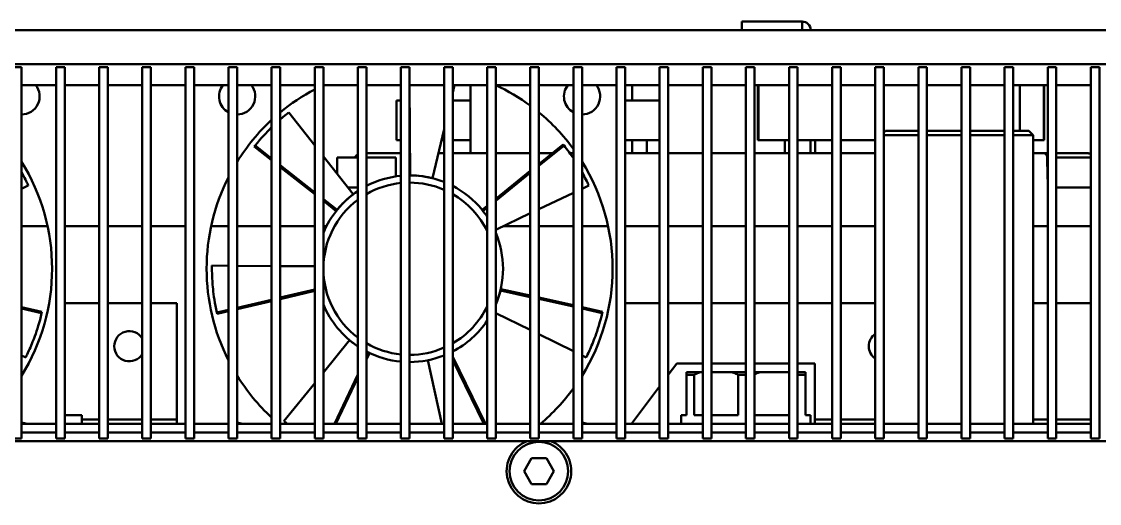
# Model space of a CAD drawing. Header units: millimetres. Extents: x 100 to 5488, y 100 to 4218.
# Drawn here: x 4678 to 4803, y 2043.9 to 2099.9 of the extents above; entities that cross this region are included whole.
import ezdxf

# ---------------------------------------------------------------- set-up
doc = ezdxf.new("R2010")
doc.units = ezdxf.units.MM
doc.header["$LTSCALE"] = 20
doc.layers.add('Visible (ANSI)', color=7, linetype='Continuous', lineweight=50)

msp = doc.modelspace()

# ---------------------------------------------------------------- linework, layer by layer
at = {"layer": 'Visible (ANSI)'}
for p, q in [((3932.002, 2098.881), (4884.002, 2098.881)), ((4761.517, 2099.872), (4762.588, 2099.872)), ((4761.517, 2098.881), (4761.517, 2099.872)), ((4762.588, 2099.872), (4764.32, 2099.872)), ((4766.522, 2099.872), (4764.32, 2099.872)), ((4766.522, 2099.872), (4768.522, 2099.872)), ((4768.522, 2099.872), (4768.522, 2098.881)), ((4883.702, 2094.931), (3932.302, 2094.931)), ((4678.002, 2094.562), (4677.002, 2094.562)), ((4678.002, 2094.562), (4678.002, 2094.556)), ((4678.002, 2094.556), (4678.002, 2088.969)), ((4682.002, 2094.556), (4682.002, 2094.562)), ((4683.002, 2094.562), (4682.002, 2094.562)), ((4682.002, 2088.969), (4682.002, 2094.556)), ((4683.002, 2094.562), (4683.002, 2094.556)), ((4683.002, 2094.556), (4683.002, 2088.969)), ((4687.002, 2094.556), (4687.002, 2094.562)), ((4688.002, 2094.562), (4687.002, 2094.562)), ((4687.002, 2088.969), (4687.002, 2094.556)), ((4688.002, 2094.562), (4688.002, 2094.556)), ((4688.002, 2094.556), (4688.002, 2088.969)), ((4692.002, 2094.556), (4692.002, 2094.562)), ((4693.002, 2094.562), (4692.002, 2094.562)), ((4692.002, 2088.969), (4692.002, 2094.556)), ((4693.002, 2094.562), (4693.002, 2094.556)), ((4693.002, 2094.556), (4693.002, 2088.969)), ((4697.002, 2094.556), (4697.002, 2094.562)), ((4698.002, 2094.562), (4697.002, 2094.562)), ((4697.002, 2088.969), (4697.002, 2094.556)), ((4698.002, 2094.562), (4698.002, 2094.556)), ((4698.002, 2094.556), (4698.002, 2088.969)), ((4702.002, 2094.556), (4702.002, 2094.562)), ((4703.002, 2094.562), (4702.002, 2094.562)), ((4702.002, 2088.969), (4702.002, 2094.556)), ((4703.002, 2094.562), (4703.002, 2094.556)), ((4703.002, 2094.556), (4703.002, 2088.969)), ((4707.002, 2094.556), (4707.002, 2094.562)), ((4708.002, 2094.562), (4707.002, 2094.562)), ((4707.002, 2088.969), (4707.002, 2094.556)), ((4708.002, 2094.562), (4708.002, 2094.556)), ((4708.002, 2094.556), (4708.002, 2088.969)), ((4712.002, 2094.556), (4712.002, 2094.562)), ((4713.002, 2094.562), (4712.002, 2094.562)), ((4712.002, 2088.969), (4712.002, 2094.556)), ((4713.002, 2094.562), (4713.002, 2094.556)), ((4713.002, 2094.556), (4713.002, 2088.969)), ((4717.002, 2094.556), (4717.002, 2094.562)), ((4718.002, 2094.562), (4717.002, 2094.562)), ((4717.002, 2088.969), (4717.002, 2094.556)), ((4718.002, 2094.562), (4718.002, 2094.556)), ((4718.002, 2094.556), (4718.002, 2088.969)), ((4722.002, 2094.556), (4722.002, 2094.562)), ((4723.002, 2094.562), (4722.002, 2094.562)), ((4722.002, 2088.969), (4722.002, 2094.556)), ((4723.002, 2094.562), (4723.002, 2094.556)), ((4723.002, 2094.556), (4723.002, 2088.969)), ((4727.002, 2094.556), (4727.002, 2094.562)), ((4728.002, 2094.562), (4727.002, 2094.562)), ((4727.002, 2088.969), (4727.002, 2094.556)), ((4728.002, 2094.562), (4728.002, 2094.556)), ((4728.002, 2094.556), (4728.002, 2088.969)), ((4732.002, 2094.556), (4732.002, 2094.562)), ((4733.002, 2094.562), (4732.002, 2094.562)), ((4732.002, 2088.969), (4732.002, 2094.556)), ((4733.002, 2094.562), (4733.002, 2094.556)), ((4733.002, 2094.556), (4733.002, 2088.969)), ((4737.002, 2094.556), (4737.002, 2094.562)), ((4738.002, 2094.562), (4737.002, 2094.562)), ((4737.002, 2088.969), (4737.002, 2094.556)), ((4738.002, 2094.562), (4738.002, 2094.556)), ((4738.002, 2094.556), (4738.002, 2088.969)), ((4742.002, 2094.556), (4742.002, 2094.562)), ((4743.002, 2094.562), (4742.002, 2094.562)), ((4742.002, 2088.969), (4742.002, 2094.556)), ((4743.002, 2094.562), (4743.002, 2094.556)), ((4743.002, 2094.556), (4743.002, 2088.969)), ((4747.002, 2094.556), (4747.002, 2094.562)), ((4748.002, 2094.562), (4747.002, 2094.562)), ((4747.002, 2088.969), (4747.002, 2094.556)), ((4748.002, 2094.562), (4748.002, 2094.556)), ((4748.002, 2094.556), (4748.002, 2088.969)), ((4752.002, 2094.556), (4752.002, 2094.562)), ((4753.002, 2094.562), (4752.002, 2094.562)), ((4752.002, 2088.969), (4752.002, 2094.556)), ((4753.002, 2094.562), (4753.002, 2094.556)), ((4753.002, 2094.556), (4753.002, 2088.969)), ((4757.002, 2094.556), (4757.002, 2094.562)), ((4758.002, 2094.562), (4757.002, 2094.562)), ((4757.002, 2088.969), (4757.002, 2094.556)), ((4758.002, 2094.562), (4758.002, 2094.556)), ((4758.002, 2094.556), (4758.002, 2088.969)), ((4762.002, 2094.556), (4762.002, 2094.562)), ((4763.002, 2094.562), (4762.002, 2094.562)), ((4762.002, 2088.969), (4762.002, 2094.556)), ((4763.002, 2094.562), (4763.002, 2094.556)), ((4763.002, 2094.556), (4763.002, 2088.969)), ((4767.002, 2094.556), (4767.002, 2094.562)), ((4768.002, 2094.562), (4767.002, 2094.562)), ((4767.002, 2088.969), (4767.002, 2094.556)), ((4768.002, 2094.562), (4768.002, 2094.556)), ((4768.002, 2094.556), (4768.002, 2088.969)), ((4772.002, 2094.556), (4772.002, 2094.562)), ((4773.002, 2094.562), (4772.002, 2094.562)), ((4772.002, 2088.969), (4772.002, 2094.556)), ((4773.002, 2094.562), (4773.002, 2094.556)), ((4773.002, 2094.556), (4773.002, 2088.969)), ((4777.002, 2094.556), (4777.002, 2094.562)), ((4778.002, 2094.562), (4777.002, 2094.562)), ((4777.002, 2088.969), (4777.002, 2094.556)), ((4778.002, 2094.562), (4778.002, 2094.556)), ((4778.002, 2094.556), (4778.002, 2088.969)), ((4782.002, 2094.556), (4782.002, 2094.562)), ((4783.002, 2094.562), (4782.002, 2094.562)), ((4782.002, 2088.969), (4782.002, 2094.556)), ((4783.002, 2094.562), (4783.002, 2094.556)), ((4783.002, 2094.556), (4783.002, 2088.969)), ((4787.002, 2094.556), (4787.002, 2094.562)), ((4788.002, 2094.562), (4787.002, 2094.562)), ((4787.002, 2088.969), (4787.002, 2094.556)), ((4788.002, 2094.562), (4788.002, 2094.556)), ((4788.002, 2094.556), (4788.002, 2088.969)), ((4792.002, 2094.556), (4792.002, 2094.562)), ((4793.002, 2094.562), (4792.002, 2094.562)), ((4792.002, 2088.969), (4792.002, 2094.556)), ((4793.002, 2094.562), (4793.002, 2094.556)), ((4793.002, 2094.556), (4793.002, 2088.969)), ((4797.002, 2094.556), (4797.002, 2094.562)), ((4798.002, 2094.562), (4797.002, 2094.562)), ((4797.002, 2088.969), (4797.002, 2094.556)), ((4798.002, 2094.562), (4798.002, 2094.556)), ((4798.002, 2094.556), (4798.002, 2088.969)), ((4802.002, 2094.556), (4802.002, 2094.562)), ((4803.002, 2094.562), (4802.002, 2094.562)), ((4802.002, 2088.969), (4802.002, 2094.556)), ((4803.002, 2094.562), (4803.002, 2094.556)), ((4803.002, 2094.556), (4803.002, 2088.969)), ((4678.002, 2092.486), (4682.002, 2092.486)), ((4683.002, 2092.486), (4687.002, 2092.486)), ((4688.002, 2092.486), (4692.002, 2092.486)), ((4693.002, 2092.486), (4697.002, 2092.486)), ((4698.002, 2092.486), (4702.002, 2092.486)), ((4703.002, 2092.486), (4707.002, 2092.486)), ((4708.002, 2092.486), (4712.002, 2092.486)), ((4713.002, 2092.486), (4717.002, 2092.486)), ((4718.002, 2092.486), (4722.002, 2092.486)), ((4723.002, 2092.486), (4727.002, 2092.486)), ((4723.083, 2082.015), (4723.008, 2092.486)), ((4728.199, 2092.486), (4728.002, 2091.646)), ((4728.002, 2092.486), (4732.002, 2092.486)), ((4730.052, 2084.602), (4730.052, 2092.486)), ((4733.002, 2092.486), (4737.002, 2092.486)), ((4738.002, 2092.486), (4742.002, 2092.486)), ((4743.002, 2092.486), (4747.002, 2092.486)), ((4748.002, 2092.486), (4752.002, 2092.486)), ((4748.802, 2092.486), (4748.802, 2090.702)), ((4753.002, 2092.486), (4757.002, 2092.486)), ((4758.002, 2092.486), (4762.002, 2092.486)), ((4763.002, 2092.486), (4767.002, 2092.486)), ((4763.402, 2086.102), (4763.402, 2092.372)), ((4763.452, 2086.102), (4763.452, 2092.402)), ((4768.002, 2092.486), (4772.002, 2092.486)), ((4773.002, 2092.486), (4777.002, 2092.486)), ((4778.002, 2092.486), (4782.002, 2092.486)), ((4783.002, 2092.486), (4787.002, 2092.486)), ((4788.002, 2092.486), (4792.002, 2092.486)), ((4793.002, 2092.486), (4797.002, 2092.486)), ((4793.752, 2092.486), (4793.752, 2087.181)), ((4796.552, 2092.402), (4796.552, 2086.102)), ((4796.602, 2092.372), (4796.602, 2086.102)), ((4798.002, 2092.486), (4802.002, 2092.486)), ((4721.502, 2090.702), (4722.002, 2090.702)), ((4721.502, 2086.102), (4721.502, 2090.702)), ((4728.002, 2090.702), (4730.052, 2090.702)), ((4748.002, 2090.702), (4750.002, 2090.702)), ((4750.002, 2090.702), (4752.002, 2090.702)), ((4678.002, 2051.716), (4678.002, 2088.969)), ((4682.002, 2088.969), (4682.002, 2051.716)), ((4683.002, 2051.716), (4683.002, 2088.969)), ((4687.002, 2088.969), (4687.002, 2051.716)), ((4688.002, 2051.716), (4688.002, 2088.969)), ((4692.002, 2088.969), (4692.002, 2051.716)), ((4693.002, 2051.716), (4693.002, 2088.969)), ((4697.002, 2088.969), (4697.002, 2051.716)), ((4698.002, 2051.716), (4698.002, 2088.969)), ((4702.002, 2088.969), (4702.002, 2051.716)), ((4703.002, 2051.716), (4703.002, 2088.969)), ((4707.002, 2088.969), (4707.002, 2051.716)), ((4708.002, 2051.716), (4708.002, 2088.969)), ((4708.748, 2089.126), (4708.757, 2089.133)), ((4708.749, 2089.126), (4708.757, 2089.133)), ((4708.982, 2089.31), (4712.002, 2085.477)), ((4712.002, 2088.969), (4712.002, 2051.716)), ((4713.002, 2051.716), (4713.002, 2088.969)), ((4717.002, 2088.969), (4717.002, 2051.716)), ((4718.002, 2051.716), (4718.002, 2088.969)), ((4722.002, 2088.969), (4722.002, 2051.716)), ((4723.002, 2051.716), (4723.002, 2088.969)), ((4727.002, 2088.969), (4727.002, 2051.716)), ((4728.002, 2051.716), (4728.002, 2088.969)), ((4732.002, 2088.969), (4732.002, 2051.716)), ((4733.002, 2051.716), (4733.002, 2088.969)), ((4737.002, 2088.969), (4737.002, 2051.716)), ((4738.002, 2051.716), (4738.002, 2088.969)), ((4742.002, 2088.969), (4742.002, 2051.716)), ((4743.002, 2051.716), (4743.002, 2088.969)), ((4747.002, 2088.969), (4747.002, 2051.716)), ((4748.002, 2051.716), (4748.002, 2088.969)), ((4752.002, 2088.969), (4752.002, 2051.716)), ((4753.002, 2051.716), (4753.002, 2088.969)), ((4757.002, 2088.969), (4757.002, 2051.716)), ((4758.002, 2051.716), (4758.002, 2088.969)), ((4762.002, 2088.969), (4762.002, 2051.716)), ((4763.002, 2051.716), (4763.002, 2088.969)), ((4767.002, 2088.969), (4767.002, 2051.716)), ((4768.002, 2051.716), (4768.002, 2088.969)), ((4772.002, 2088.969), (4772.002, 2051.716)), ((4773.002, 2051.716), (4773.002, 2088.969)), ((4777.002, 2088.969), (4777.002, 2051.716)), ((4778.002, 2051.716), (4778.002, 2088.969)), ((4782.002, 2088.969), (4782.002, 2051.716)), ((4783.002, 2051.716), (4783.002, 2088.969)), ((4787.002, 2088.969), (4787.002, 2051.716)), ((4788.002, 2051.716), (4788.002, 2088.969)), ((4792.002, 2088.969), (4792.002, 2051.716)), ((4793.002, 2051.716), (4793.002, 2088.969)), ((4797.002, 2088.969), (4797.002, 2051.716)), ((4798.002, 2051.716), (4798.002, 2088.969)), ((4802.002, 2088.969), (4802.002, 2051.716)), ((4803.002, 2051.716), (4803.002, 2088.969)), ((4727.002, 2087.37), (4725.672, 2081.682)), ((4778.202, 2087.181), (4778.002, 2086.981)), ((4778.002, 2086.681), (4782.002, 2086.681)), ((4778.202, 2087.181), (4782.002, 2087.181)), ((4783.002, 2087.181), (4787.002, 2087.181)), ((4783.002, 2086.681), (4787.002, 2086.681)), ((4788.002, 2087.181), (4792.002, 2087.181)), ((4788.002, 2086.681), (4792.002, 2086.681)), ((4793.002, 2087.181), (4794.802, 2087.181)), ((4793.002, 2086.681), (4795.302, 2086.681)), ((4794.802, 2087.181), (4795.302, 2086.681)), ((4795.302, 2053.181), (4795.302, 2086.681)), ((4705.088, 2085.473), (4704.99, 2085.349)), ((4704.99, 2085.349), (4707.002, 2083.766)), ((4707.002, 2083.968), (4705.088, 2085.473)), ((4722.002, 2086.102), (4721.502, 2086.102)), ((4726.706, 2086.102), (4727.002, 2086.102)), ((4728.002, 2086.102), (4730.052, 2086.102)), ((4740.809, 2085.606), (4738.002, 2083.333)), ((4738.002, 2083.129), (4740.909, 2085.483)), ((4740.909, 2085.483), (4740.809, 2085.606)), ((4748.002, 2086.102), (4750.002, 2086.102)), ((4748.802, 2086.102), (4748.802, 2084.602)), ((4752.002, 2086.102), (4750.002, 2086.102)), ((4750.502, 2086.102), (4750.502, 2084.602)), ((4763.452, 2086.102), (4763.402, 2086.102)), ((4766.452, 2086.102), (4763.452, 2086.102)), ((4767.002, 2086.102), (4766.452, 2086.102)), ((4766.502, 2086.102), (4766.502, 2084.602)), ((4772.002, 2086.102), (4768.002, 2086.102)), ((4769.502, 2086.102), (4769.502, 2084.602)), ((4770.052, 2086.102), (4770.052, 2084.602)), ((4777.002, 2086.102), (4773.002, 2086.102)), ((4796.552, 2086.102), (4795.302, 2086.102)), ((4796.602, 2086.102), (4796.552, 2086.102)), ((4713.002, 2084.208), (4716.461, 2079.819)), ((4714.602, 2084.102), (4717.002, 2084.102)), ((4714.602, 2084.102), (4714.602, 2082.178)), ((4716.703, 2084.183), (4716.645, 2084.102)), ((4722.002, 2084.602), (4718.002, 2084.602)), ((4718.002, 2084.102), (4721.402, 2084.102)), ((4721.402, 2084.102), (4721.402, 2081.895)), ((4726.355, 2084.602), (4727.002, 2084.602)), ((4728.002, 2084.602), (4732.002, 2084.602)), ((4733.002, 2084.602), (4737.002, 2084.602)), ((4738.002, 2084.602), (4739.569, 2084.602)), ((4741.579, 2084.602), (4742.002, 2084.602)), ((4748.002, 2084.602), (4752.002, 2084.602)), ((4753.002, 2084.602), (4757.002, 2084.602)), ((4758.002, 2084.602), (4762.002, 2084.602)), ((4763.002, 2084.602), (4767.002, 2084.602)), ((4768.002, 2084.602), (4772.002, 2084.602)), ((4773.002, 2084.602), (4777.002, 2084.602)), ((4795.302, 2084.602), (4796.441, 2084.602)), ((4797.002, 2084.602), (4796.441, 2084.602)), ((4796.941, 2084.111), (4796.941, 2084.111)), ((4796.999, 2080.798), (4796.947, 2083.796)), ((4801.002, 2084.602), (4798.002, 2084.602)), ((4798.002, 2084.102), (4802.002, 2084.102)), ((4801.002, 2084.602), (4801.488, 2084.602)), ((4712.002, 2080.035), (4708.002, 2083.181)), ((4708.002, 2082.98), (4712.002, 2079.833)), ((4737.002, 2082.523), (4733.002, 2079.282)), ((4723.002, 2082.014), (4723.083, 2082.015)), ((4733.002, 2079.078), (4737.002, 2082.319)), ((4678.787, 2080.836), (4678.002, 2080.463)), ((4678.659, 2081.106), (4678.665, 2081.095)), ((4678.66, 2081.104), (4678.665, 2081.095)), ((4715.844, 2080.602), (4717.002, 2080.602)), ((4743.787, 2080.836), (4743.002, 2080.463)), ((4743.659, 2081.106), (4743.665, 2081.095)), ((4743.66, 2081.104), (4743.665, 2081.095)), ((4798.002, 2080.602), (4800.042, 2080.602)), ((4801.963, 2080.602), (4800.042, 2080.602)), ((4801.963, 2080.602), (4802.002, 2080.602)), ((4714.586, 2078.003), (4713.002, 2079.248)), ((4713.002, 2079.047), (4714.488, 2077.878)), ((4713.023, 2079.031), (4713.002, 2079.002)), ((4742.002, 2079.987), (4738.002, 2078.085)), ((4714.488, 2077.878), (4714.586, 2078.003)), ((4732.002, 2078.472), (4731.42, 2078)), ((4731.42, 2078), (4731.52, 2077.877)), ((4731.52, 2077.877), (4732.002, 2078.268)), ((4737.002, 2077.609), (4733.002, 2075.706)), ((4678.002, 2076.102), (4681.024, 2076.102)), ((4683.002, 2076.102), (4687.002, 2076.102)), ((4688.002, 2076.102), (4692.002, 2076.102)), ((4693.002, 2076.102), (4697.002, 2076.102)), ((4699.981, 2076.102), (4702.002, 2076.102)), ((4703.002, 2076.102), (4707.002, 2076.102)), ((4708.002, 2076.102), (4712.002, 2076.102)), ((4713.351, 2076.102), (4713.002, 2076.102)), ((4737.002, 2076.102), (4733.834, 2076.102)), ((4742.002, 2076.102), (4738.002, 2076.102)), ((4746.024, 2076.102), (4743.002, 2076.102)), ((4752.002, 2076.102), (4748.002, 2076.102)), ((4757.002, 2076.102), (4753.002, 2076.102)), ((4762.002, 2076.102), (4758.002, 2076.102)), ((4767.002, 2076.102), (4763.002, 2076.102)), ((4772.002, 2076.102), (4768.002, 2076.102)), ((4777.002, 2076.102), (4773.002, 2076.102)), ((4797.002, 2076.102), (4795.302, 2076.102)), ((4802.002, 2076.102), (4798.002, 2076.102)), ((4700.087, 2071.534), (4702.002, 2071.522)), ((4703.002, 2071.516), (4707.002, 2071.49)), ((4708.002, 2071.484), (4712.002, 2071.459)), ((4700.085, 2071.237), (4700.085, 2071.248)), ((4700.085, 2071.236), (4700.085, 2071.247)), ((4712.002, 2068.761), (4708.002, 2067.822)), ((4733.575, 2068.82), (4733.541, 2068.665)), ((4737.002, 2068.054), (4733.575, 2068.82)), ((4707.002, 2067.587), (4703.002, 2066.648)), ((4708.002, 2067.659), (4712.002, 2068.598)), ((4733.541, 2068.665), (4737.002, 2067.892)), ((4742.002, 2066.938), (4738.002, 2067.831)), ((4738.002, 2067.669), (4742.002, 2066.776)), ((4680.368, 2066.186), (4678.002, 2066.715)), ((4678.002, 2066.552), (4680.334, 2066.032)), ((4683.002, 2067.181), (4687.002, 2067.181)), ((4688.002, 2067.181), (4692.002, 2067.181)), ((4693.002, 2067.181), (4696.002, 2067.181)), ((4696.002, 2067.181), (4696.002, 2054.181)), ((4702.002, 2066.413), (4700.656, 2066.097)), ((4700.692, 2065.943), (4702.002, 2066.251)), ((4703.002, 2066.485), (4707.002, 2067.425)), ((4745.368, 2066.186), (4743.002, 2066.715)), ((4743.002, 2066.552), (4745.334, 2066.032)), ((4748.002, 2067.181), (4752.002, 2067.181)), ((4753.002, 2067.181), (4757.002, 2067.181)), ((4758.002, 2067.181), (4762.002, 2067.181)), ((4763.002, 2067.181), (4767.002, 2067.181)), ((4768.002, 2067.181), (4772.002, 2067.181)), ((4773.002, 2067.181), (4777.002, 2067.181)), ((4795.302, 2067.181), (4797.002, 2067.181)), ((4798.002, 2067.181), (4802.002, 2067.181)), ((4680.334, 2066.032), (4680.368, 2066.186)), ((4700.656, 2066.097), (4700.692, 2065.943)), ((4737.002, 2064.071), (4733.002, 2066.036)), ((4745.334, 2066.032), (4745.368, 2066.186)), ((4713.002, 2059.147), (4716.028, 2062.888)), ((4742.002, 2061.615), (4738.002, 2063.58)), ((4718.215, 2061.462), (4718.002, 2061.014)), ((4718.002, 2060.645), (4718.358, 2061.394)), ((4718.358, 2061.394), (4718.215, 2061.462)), ((4678.48, 2060.889), (4678.002, 2061.124)), ((4678.611, 2061.156), (4678.606, 2061.146)), ((4678.612, 2061.157), (4678.607, 2061.146)), ((4726.759, 2053.181), (4725.132, 2060.559)), ((4731.786, 2053.181), (4728.002, 2060.935)), ((4728.002, 2060.574), (4731.61, 2053.181)), ((4743.48, 2060.889), (4743.002, 2061.124)), ((4743.611, 2061.156), (4743.606, 2061.146)), ((4743.612, 2061.157), (4743.607, 2061.146)), ((4754.002, 2060.181), (4753.002, 2058.847)), ((4754.002, 2060.181), (4757.002, 2060.181)), ((4758.002, 2060.181), (4762.002, 2060.181)), ((4763.002, 2060.181), (4767.002, 2060.181)), ((4768.002, 2060.181), (4770.002, 2060.181)), ((4770.002, 2060.181), (4770.002, 2053.681)), ((4717.002, 2058.907), (4714.285, 2053.181)), ((4755.102, 2059.181), (4756.771, 2059.181)), ((4755.102, 2054.181), (4755.102, 2058.881)), ((4755.102, 2058.881), (4756.007, 2058.881)), ((4756.007, 2058.881), (4756.007, 2054.181)), ((4757.002, 2059.181), (4756.771, 2059.181)), ((4760.334, 2059.181), (4758.002, 2059.181)), ((4760.334, 2059.181), (4762.002, 2059.181)), ((4761.098, 2054.181), (4761.098, 2058.881)), ((4761.098, 2058.881), (4762.002, 2058.881)), ((4763.002, 2059.181), (4763.671, 2059.181)), ((4767.002, 2059.181), (4763.671, 2059.181)), ((4768.002, 2059.181), (4768.902, 2059.181)), ((4768.002, 2058.881), (4768.902, 2058.881)), ((4768.902, 2058.881), (4768.902, 2059.181)), ((4768.902, 2058.881), (4768.902, 2054.181)), ((4708.43, 2053.493), (4712.002, 2057.91)), ((4714.46, 2053.181), (4717.002, 2058.538)), ((4752.002, 2057.514), (4748.752, 2053.181)), ((4683.002, 2054.181), (4685.002, 2054.181)), ((4685.002, 2054.181), (4685.002, 2053.681)), ((4696.002, 2054.181), (4696.002, 2053.681)), ((4754.502, 2054.181), (4755.102, 2054.181)), ((4754.502, 2053.181), (4754.502, 2054.181)), ((4756.007, 2054.181), (4757.002, 2054.181)), ((4758.002, 2054.181), (4761.098, 2054.181)), ((4763.002, 2054.181), (4767.002, 2054.181)), ((4768.902, 2054.181), (4769.502, 2054.181)), ((4769.502, 2053.181), (4769.502, 2054.181)), ((4678.002, 2053.181), (4682.002, 2053.181)), ((4683.002, 2053.181), (4687.002, 2053.181)), ((4685.002, 2053.681), (4685.002, 2053.181)), ((4685.002, 2053.681), (4687.002, 2053.681)), ((4688.002, 2053.681), (4692.002, 2053.681)), ((4688.002, 2053.181), (4692.002, 2053.181)), ((4693.002, 2053.681), (4696.002, 2053.681)), ((4693.002, 2053.181), (4697.002, 2053.181)), ((4696.002, 2053.681), (4696.002, 2053.181)), ((4698.002, 2053.181), (4702.002, 2053.181)), ((4703.002, 2053.181), (4707.002, 2053.181)), ((4708.002, 2053.181), (4712.002, 2053.181)), ((4708.661, 2053.305), (4708.652, 2053.312)), ((4708.662, 2053.305), (4708.653, 2053.312)), ((4713.002, 2053.181), (4717.002, 2053.181)), ((4718.002, 2053.181), (4722.002, 2053.181)), ((4723.002, 2053.181), (4727.002, 2053.181)), ((4728.002, 2053.181), (4732.002, 2053.181)), ((4733.002, 2053.181), (4737.002, 2053.181)), ((4738.002, 2053.181), (4742.002, 2053.181)), ((4743.002, 2053.181), (4747.002, 2053.181)), ((4748.002, 2053.181), (4752.002, 2053.181)), ((4753.002, 2053.181), (4757.002, 2053.181)), ((4758.002, 2053.181), (4762.002, 2053.181)), ((4763.002, 2053.181), (4767.002, 2053.181)), ((4768.002, 2053.181), (4772.002, 2053.181)), ((4770.002, 2053.181), (4770.002, 2053.681)), ((4770.002, 2053.681), (4772.002, 2053.681)), ((4773.002, 2053.681), (4777.002, 2053.681)), ((4773.002, 2053.181), (4777.002, 2053.181)), ((4778.002, 2053.181), (4782.002, 2053.181)), ((4783.002, 2053.181), (4787.002, 2053.181)), ((4788.002, 2053.181), (4792.002, 2053.181)), ((4793.002, 2053.181), (4797.002, 2053.181)), ((4795.302, 2053.681), (4797.002, 2053.681)), ((4798.002, 2053.681), (4802.002, 2053.681)), ((4798.002, 2053.181), (4802.002, 2053.181)), ((4678.002, 2051.481), (4677.002, 2051.481)), ((4678.002, 2052.181), (4682.002, 2052.181)), ((4678.002, 2051.716), (4678.002, 2051.481)), ((4682.002, 2051.481), (4682.002, 2051.716)), ((4683.002, 2051.481), (4682.002, 2051.481)), ((4683.002, 2052.181), (4687.002, 2052.181)), ((4683.002, 2051.716), (4683.002, 2051.481)), ((4687.002, 2051.481), (4687.002, 2051.716)), ((4688.002, 2051.481), (4687.002, 2051.481)), ((4688.002, 2052.181), (4692.002, 2052.181)), ((4688.002, 2051.716), (4688.002, 2051.481)), ((4692.002, 2051.481), (4692.002, 2051.716)), ((4693.002, 2051.481), (4692.002, 2051.481)), ((4693.002, 2052.181), (4697.002, 2052.181)), ((4693.002, 2051.716), (4693.002, 2051.481)), ((4697.002, 2051.481), (4697.002, 2051.716)), ((4698.002, 2051.481), (4697.002, 2051.481)), ((4698.002, 2052.181), (4702.002, 2052.181)), ((4698.002, 2051.716), (4698.002, 2051.481)), ((4702.002, 2051.481), (4702.002, 2051.716)), ((4703.002, 2051.481), (4702.002, 2051.481)), ((4703.002, 2052.181), (4707.002, 2052.181)), ((4703.002, 2051.716), (4703.002, 2051.481)), ((4707.002, 2051.481), (4707.002, 2051.716)), ((4708.002, 2051.481), (4707.002, 2051.481)), ((4708.002, 2052.181), (4712.002, 2052.181)), ((4708.002, 2051.716), (4708.002, 2051.481)), ((4712.002, 2051.481), (4712.002, 2051.716)), ((4713.002, 2051.481), (4712.002, 2051.481)), ((4713.002, 2052.181), (4717.002, 2052.181)), ((4713.002, 2051.716), (4713.002, 2051.481)), ((4717.002, 2051.481), (4717.002, 2051.716)), ((4718.002, 2051.481), (4717.002, 2051.481)), ((4718.002, 2052.181), (4722.002, 2052.181)), ((4718.002, 2051.716), (4718.002, 2051.481)), ((4722.002, 2051.481), (4722.002, 2051.716)), ((4723.002, 2051.481), (4722.002, 2051.481)), ((4723.002, 2052.181), (4727.002, 2052.181)), ((4723.002, 2051.716), (4723.002, 2051.481)), ((4727.002, 2051.481), (4727.002, 2051.716)), ((4728.002, 2051.481), (4727.002, 2051.481)), ((4728.002, 2052.181), (4732.002, 2052.181)), ((4728.002, 2051.716), (4728.002, 2051.481)), ((4732.002, 2051.481), (4732.002, 2051.716)), ((4733.002, 2051.481), (4732.002, 2051.481)), ((4733.002, 2052.181), (4737.002, 2052.181)), ((4733.002, 2051.716), (4733.002, 2051.481)), ((4737.002, 2051.481), (4737.002, 2051.716)), ((4738.002, 2051.481), (4737.002, 2051.481)), ((4738.002, 2052.181), (4742.002, 2052.181)), ((4738.002, 2051.716), (4738.002, 2051.481)), ((4742.002, 2051.481), (4742.002, 2051.716)), ((4743.002, 2051.481), (4742.002, 2051.481)), ((4743.002, 2052.181), (4747.002, 2052.181)), ((4743.002, 2051.716), (4743.002, 2051.481)), ((4747.002, 2051.481), (4747.002, 2051.716)), ((4748.002, 2051.481), (4747.002, 2051.481)), ((4748.002, 2052.181), (4752.002, 2052.181)), ((4748.002, 2051.716), (4748.002, 2051.481)), ((4752.002, 2051.481), (4752.002, 2051.716)), ((4753.002, 2051.481), (4752.002, 2051.481)), ((4753.002, 2052.181), (4757.002, 2052.181)), ((4753.002, 2051.716), (4753.002, 2051.481)), ((4757.002, 2051.481), (4757.002, 2051.716)), ((4758.002, 2051.481), (4757.002, 2051.481)), ((4758.002, 2052.181), (4762.002, 2052.181)), ((4758.002, 2051.716), (4758.002, 2051.481)), ((4762.002, 2051.481), (4762.002, 2051.716)), ((4763.002, 2051.481), (4762.002, 2051.481)), ((4763.002, 2052.181), (4767.002, 2052.181)), ((4763.002, 2051.716), (4763.002, 2051.481)), ((4767.002, 2051.481), (4767.002, 2051.716)), ((4768.002, 2051.481), (4767.002, 2051.481)), ((4768.002, 2052.181), (4772.002, 2052.181)), ((4768.002, 2051.716), (4768.002, 2051.481)), ((4772.002, 2051.481), (4772.002, 2051.716)), ((4773.002, 2051.481), (4772.002, 2051.481)), ((4773.002, 2052.181), (4777.002, 2052.181)), ((4773.002, 2051.716), (4773.002, 2051.481)), ((4777.002, 2051.481), (4777.002, 2051.716)), ((4778.002, 2051.481), (4777.002, 2051.481)), ((4778.002, 2052.181), (4782.002, 2052.181)), ((4778.002, 2051.716), (4778.002, 2051.481)), ((4782.002, 2051.481), (4782.002, 2051.716)), ((4783.002, 2051.481), (4782.002, 2051.481)), ((4783.002, 2052.181), (4787.002, 2052.181)), ((4783.002, 2051.716), (4783.002, 2051.481)), ((4787.002, 2051.481), (4787.002, 2051.716)), ((4788.002, 2051.481), (4787.002, 2051.481)), ((4788.002, 2052.181), (4792.002, 2052.181)), ((4788.002, 2051.716), (4788.002, 2051.481)), ((4792.002, 2051.481), (4792.002, 2051.716)), ((4793.002, 2051.481), (4792.002, 2051.481)), ((4793.002, 2052.181), (4797.002, 2052.181)), ((4793.002, 2051.716), (4793.002, 2051.481)), ((4797.002, 2051.481), (4797.002, 2051.716)), ((4798.002, 2051.481), (4797.002, 2051.481)), ((4798.002, 2052.181), (4802.002, 2052.181)), ((4798.002, 2051.716), (4798.002, 2051.481)), ((4802.002, 2051.481), (4802.002, 2051.716)), ((4803.002, 2051.481), (4802.002, 2051.481)), ((4803.002, 2051.716), (4803.002, 2051.481)), ((4736.656, 2051.181), (4574.349, 2051.181)), ((4739.335, 2051.181), (4736.67, 2051.181)), ((4867.656, 2051.181), (4739.349, 2051.181)), ((4737.136, 2049.181), (4736.27, 2047.681)), ((4737.136, 2049.181), (4738.869, 2049.181)), ((4739.735, 2047.681), (4738.869, 2049.181)), ((4736.27, 2047.681), (4737.136, 2046.181)), ((4738.869, 2046.181), (4739.735, 2047.681)), ((4738.869, 2046.181), (4737.136, 2046.181))]:
    msp.add_line(p, q, dxfattribs=at)
msp.add_circle((4738.002, 2047.681), 3.4, dxfattribs=at)
for centre, radius, start, end in [((4768.522, 2098.872), 1, 0.51443, 90), ((4678.002, 2091.181), 2.1, 270, 38.43008), ((4703.002, 2091.181), 2.1, 141.56992, 241.56311), ((4703.002, 2091.181), 2.1, 270, 38.43008), ((4723.002, 2071.181), 23.542, 117.85637, 129.58098), ((4723.002, 2071.181), 23.542, 53.50945, 64.82366), ((4743.002, 2091.181), 2.1, 141.56992, 241.56311), ((4743.002, 2091.181), 2.1, 270, 38.43008), ((4763.602, 2092.372), 0.2, 145.16166, 180), ((4763.652, 2092.402), 0.2, 155.08565, 180), ((4796.352, 2092.402), 0.2, 0, 24.91435), ((4796.402, 2092.372), 0.2, 0, 34.83834), ((4723.002, 2071.181), 23.542, 36.18842, 50.41902), ((4723.002, 2071.181), 23.542, 132.81599, 148.16358), ((4658.002, 2071.181), 23.542, 328.16358, 31.83642), ((4723.002, 2071.181), 23.542, 328.16358, 31.83642), ((4723.002, 2071.181), 23.542, 153.13014, 206.86986), ((4723.002, 2071.181), 10.833, 95.29638, 117.48643), ((4723.002, 2071.181), 10.833, 68.33182, 90), ((4723.002, 2071.181), 10.833, 123.63128, 157.38014), ((4723.002, 2071.181), 10, 95.73917, 120), ((4723.002, 2071.181), 10, 66.42182, 90), ((4723.002, 2071.181), 10.833, 39.01182, 62.51357), ((4797.199, 2080.802), 0.2, 181.0002, 190.67421), ((4723.002, 2071.181), 10, 126.8699, 233.1301), ((4723.002, 2071.181), 10, 25.84193, 60), ((4723.002, 2071.181), 10.833, 33.82216, 37.56756), ((4723.002, 2071.181), 10.833, 337.38014, 22.61986), ((4723.002, 2071.181), 10.833, 202.61986, 236.36872), ((4723.002, 2071.181), 10, 300, 334.15807), ((4723.002, 2071.181), 10.833, 297.48643, 326.17784), ((4690.502, 2062.181), 1.75, 31.00272, 328.99728), ((4723.002, 2071.181), 10, 240, 264.26083), ((4778.002, 2062.181), 1.75, 124.8499, 235.1501), ((4723.002, 2071.181), 10.833, 242.51357, 264.70362), ((4723.002, 2071.181), 10, 270, 293.57818), ((4723.002, 2071.181), 10.833, 270, 291.66818), ((4723.002, 2071.181), 23.542, 211.83642, 227.18401), ((4723.002, 2071.181), 23.542, 310.12842, 323.81158), ((4678.002, 2051.181), 2.1, 72.24721, 90), ((4703.002, 2051.181), 2.1, 72.24721, 90), ((4743.002, 2051.181), 2.1, 72.24721, 90), ((4738.002, 2047.681), 3.75, 111.03947, 68.96053), ((4738.002, 2047.681), 3.75, 110.83583, 111.03947), ((4738.002, 2047.681), 3.75, 68.96053, 69.16417)]:
    msp.add_arc(centre, radius, start, end, dxfattribs=at)
for centre, major_axis, ratio, start_param, end_param in [((4796.447, 2083.788), (0.5, 0.009), 0.371293, 6.2831676, 6.283194), ((4801.488, 2083.602), (-0.994, 0.108), 0.9999628, 4.712389, 4.8207326)]:
    msp.add_ellipse(centre, major_axis=major_axis, ratio=ratio, start_param=start_param, end_param=end_param, dxfattribs=at)
for points, knots in [([(4708.003, 2088.507), (4708.113, 2088.603), (4708.219, 2088.693), (4708.64, 2089.044), (4708.801, 2089.168), (4708.948, 2089.283), (4708.982, 2089.31), (4708.982, 2089.31)], [-0.5323172, -0.5323172, -0.5323172, -0.5323172, -0.47794451, -0.47794451, -0.30056726, -0.30056726, -0.16478553, -0.16478553, -0.16478553, -0.16478553]), ([(4705.088, 2085.473), (4705.78, 2086.34), (4706.421, 2087.019), (4706.979, 2087.566), (4706.991, 2087.577), (4707.002, 2087.588)], [-0.94679546, -0.94679546, -0.94679546, -0.94679546, -0.69262529, -0.69262529, -0.68726312, -0.68726312, -0.68726312, -0.68726312]), ([(4716.703, 2084.183), (4716.735, 2084.228), (4716.771, 2084.27), (4716.848, 2084.347), (4716.89, 2084.383), (4716.956, 2084.43), (4716.979, 2084.445), (4717.002, 2084.459)], [0.62013723, 0.62013723, 0.62013723, 0.62013723, 0.78439176, 0.78439176, 0.94864628, 0.94864628, 1.0301772, 1.0301772, 1.0301772, 1.0301772]), ([(4796.441, 2084.602), (4796.443, 2084.602), (4796.444, 2084.602), (4796.449, 2084.602), (4796.452, 2084.602), (4796.467, 2084.601), (4796.477, 2084.601), (4796.521, 2084.597), (4796.553, 2084.59), (4796.636, 2084.566), (4796.685, 2084.541), (4796.773, 2084.48), (4796.812, 2084.442), (4796.875, 2084.357), (4796.9, 2084.308), (4796.925, 2084.233), (4796.931, 2084.207), (4796.937, 2084.168), (4796.939, 2084.155), (4796.94, 2084.137), (4796.94, 2084.132), (4796.941, 2084.123), (4796.941, 2084.119), (4796.941, 2084.115), (4796.941, 2084.114), (4796.941, 2084.114), (4796.941, 2084.113), (4796.941, 2084.113), (4796.941, 2084.112), (4796.941, 2084.112), (4796.941, 2084.112), (4796.941, 2084.112), (4796.941, 2084.111), (4796.941, 2084.111), (4796.941, 2084.111), (4796.941, 2084.111), (4796.941, 2084.11), (4796.941, 2084.11), (4796.941, 2084.108), (4796.941, 2084.102), (4796.942, 2084.093), (4796.942, 2084.061), (4796.943, 2084.034), (4796.944, 2083.967), (4796.944, 2083.926), (4796.946, 2083.855), (4796.946, 2083.827), (4796.947, 2083.798)], [0, 0, 0, 0, 0.00036086, 0.00036086, 0.0014435, 0.0014435, 0.00469293, 0.00469293, 0.01448313, 0.01448313, 0.03059008, 0.03059008, 0.04651458, 0.04651458, 0.06244562, 0.06244562, 0.07033386, 0.07033386, 0.07432007, 0.07432007, 0.0758139, 0.0758139, 0.07693521, 0.07693521, 0.07709734, 0.07709734, 0.07722699, 0.07722699, 0.07734969, 0.07734969, 0.07745954, 0.07745954, 0.07764549, 0.07764549, 0.07807085, 0.07807085, 0.07934524, 0.07934524, 0.08317004, 0.08317004, 0.09471449, 0.09471449, 0.11086671, 0.11086671, 0.12679634, 0.12679634, 0.13618723, 0.13618723, 0.13618723, 0.13618723]), ([(4801.596, 2084.596), (4801.652, 2084.59), (4801.707, 2084.579), (4801.815, 2084.548), (4801.868, 2084.528), (4801.947, 2084.491), (4801.975, 2084.476), (4802.002, 2084.459)], [1.67912575, 1.67912575, 1.67912575, 1.67912575, 1.84759149, 1.84759149, 2.01605724, 2.01605724, 2.11141606, 2.11141606, 2.11141606, 2.11141606]), ([(4678.003, 2082.371), (4678.282, 2081.872), (4678.441, 2081.551), (4678.657, 2081.113), (4678.73, 2080.957), (4678.78, 2080.852), (4678.787, 2080.836), (4678.787, 2080.836)], [-0.73509512, -0.73509512, -0.73509512, -0.73509512, -0.51533377, -0.51533377, -0.28246317, -0.28246317, -0.1835826, -0.1835826, -0.1835826, -0.1835826]), ([(4723.083, 2082.015), (4724.061, 2082.008), (4724.878, 2081.862), (4725.497, 2081.726), (4725.644, 2081.689), (4725.672, 2081.682), (4725.673, 2081.682), (4725.672, 2081.682)], [0.000001, 0.000001, 0.000001, 0.000001, 0.45138784, 0.45138784, 0.63060351, 0.63060351, 0.65159155, 0.65159155, 0.65159155, 0.65159155]), ([(4724.901, 2081.847), (4724.901, 2081.847), (4724.901, 2081.847), (4724.901, 2081.847), (4724.901, 2081.847), (4724.901, 2081.847), (4724.9, 2081.847), (4724.9, 2081.847), (4724.9, 2081.847), (4724.897, 2081.847), (4724.894, 2081.848), (4724.86, 2081.854), (4724.828, 2081.859), (4724.737, 2081.874), (4724.679, 2081.884), (4724.613, 2081.894)], [0, 0, 0, 0, 0.000021658, 0.000021658, 0.000064974, 0.000064974, 0.000151607, 0.000151607, 0.000324872, 0.000324872, 0.002477651, 0.002477651, 0.025444006, 0.025444006, 0.065753445, 0.065753445, 0.065753445, 0.065753445]), ([(4725.465, 2081.731), (4725.465, 2081.731), (4725.465, 2081.731), (4725.488, 2081.725), (4725.425, 2081.742), (4725.225, 2081.784)], [-0.20722124, -0.20722124, -0.20722124, -0.20722124, -0.20592978, -0.20592978, -0.000001, -0.000001, -0.000001, -0.000001]), ([(4725.47, 2081.729), (4725.47, 2081.729), (4725.469, 2081.73), (4725.46, 2081.732), (4725.44, 2081.736), (4725.407, 2081.744), (4725.401, 2081.745), (4725.393, 2081.747), (4725.39, 2081.748), (4725.388, 2081.748), (4725.387, 2081.748), (4725.387, 2081.749), (4725.387, 2081.749), (4725.387, 2081.749)], [0.011185484, 0.011185484, 0.011185484, 0.011185484, 0.020935304, 0.020935304, 0.057571047, 0.057571047, 0.066690136, 0.066690136, 0.070109678, 0.070109678, 0.070750841, 0.070750841, 0.070780896, 0.070780896, 0.070780896, 0.070780896]), ([(4725.672, 2081.682), (4725.648, 2081.688), (4725.623, 2081.694), (4725.588, 2081.702), (4725.575, 2081.705), (4725.554, 2081.71), (4725.544, 2081.712), (4725.527, 2081.716), (4725.52, 2081.718), (4725.502, 2081.722), (4725.492, 2081.724), (4725.476, 2081.728), (4725.469, 2081.73), (4725.46, 2081.732), (4725.457, 2081.732), (4725.454, 2081.733), (4725.454, 2081.733), (4725.454, 2081.733), (4725.454, 2081.733), (4725.453, 2081.733), (4725.453, 2081.733), (4725.453, 2081.733)], [0, 0, 0, 0, 0.007706798, 0.007706798, 0.012223609, 0.012223609, 0.017125714, 0.017125714, 0.0226313, 0.0226313, 0.033575368, 0.033575368, 0.041769648, 0.041769648, 0.044842497, 0.044842497, 0.045130576, 0.045130576, 0.045346635, 0.045346635, 0.045358599, 0.045358599, 0.045358599, 0.045358599]), ([(4743.003, 2082.371), (4743.282, 2081.872), (4743.441, 2081.551), (4743.657, 2081.113), (4743.73, 2080.957), (4743.78, 2080.852), (4743.787, 2080.836), (4743.787, 2080.836)], [-0.73509512, -0.73509512, -0.73509512, -0.73509512, -0.51533377, -0.51533377, -0.28246317, -0.28246317, -0.1835826, -0.1835826, -0.1835826, -0.1835826]), ([(4714.586, 2078.003), (4714.933, 2078.432), (4715.29, 2078.803), (4715.916, 2079.388), (4716.137, 2079.565), (4716.364, 2079.745), (4716.461, 2079.819), (4716.461, 2079.819), (4716.461, 2079.819), (4716.461, 2079.819)], [0.000001, 0.000001, 0.000001, 0.000001, 0.25482891, 0.25482891, 0.50678915, 0.50678915, 0.67512864, 0.67512864, 0.67891933, 0.67891933, 0.67891933, 0.67891933]), ([(4716.461, 2079.819), (4716.441, 2079.803), (4716.421, 2079.788), (4716.393, 2079.765), (4716.383, 2079.757), (4716.365, 2079.743), (4716.358, 2079.737), (4716.344, 2079.727), (4716.339, 2079.722), (4716.324, 2079.711), (4716.316, 2079.704), (4716.303, 2079.694), (4716.297, 2079.69), (4716.29, 2079.684), (4716.288, 2079.682), (4716.285, 2079.68), (4716.285, 2079.68), (4716.285, 2079.68), (4716.285, 2079.68), (4716.285, 2079.68), (4716.285, 2079.68), (4716.285, 2079.68)], [0, 0, 0, 0, 0.007706797, 0.007706797, 0.012223609, 0.012223609, 0.017125714, 0.017125714, 0.022631299, 0.022631299, 0.033575367, 0.033575367, 0.041769647, 0.041769647, 0.044842495, 0.044842495, 0.045130574, 0.045130574, 0.045346633, 0.045346633, 0.045358597, 0.045358597, 0.045358597, 0.045358597]), ([(4716.285, 2079.68), (4716.289, 2079.683), (4716.297, 2079.689), (4716.298, 2079.69), (4716.298, 2079.69), (4716.298, 2079.69)], [0, 0, 0, 0, 0.073079111, 0.073079111, 0.074042246, 0.074042246, 0.074042246, 0.074042246]), ([(4731.59, 2077.786), (4731.562, 2077.822), (4731.535, 2077.857), (4731.478, 2077.928), (4731.449, 2077.964), (4731.42, 2078)], [-0.027260923, -0.027260923, -0.027260923, -0.027260923, -0.013841096, -0.013841096, -0.000001, -0.000001, -0.000001, -0.000001]), ([(4731.52, 2077.877), (4731.532, 2077.862), (4731.543, 2077.847), (4731.567, 2077.817), (4731.578, 2077.802), (4731.59, 2077.786)], [0.000009544, 0.000009544, 0.000009544, 0.000009544, 0.008790095, 0.008790095, 0.017727069, 0.017727069, 0.017727069, 0.017727069]), ([(4700.656, 2066.097), (4700.414, 2067.163), (4700.284, 2068.072), (4700.141, 2069.462), (4700.104, 2070.122), (4700.081, 2071.089), (4700.085, 2071.292), (4700.087, 2071.486), (4700.087, 2071.534), (4700.087, 2071.534)], [-0.87486875, -0.87486875, -0.87486875, -0.87486875, -0.65677022, -0.65677022, -0.47108116, -0.47108116, -0.30449323, -0.30449323, -0.16328022, -0.16328022, -0.16328022, -0.16328022]), ([(4733.541, 2068.665), (4733.413, 2068.128), (4733.251, 2067.639), (4733.062, 2067.156), (4733.032, 2067.08), (4733.003, 2067.01)], [0.000001, 0.000001, 0.000001, 0.000001, 0.25497143, 0.25497143, 0.30686024, 0.30686024, 0.30686024, 0.30686024]), ([(4680.334, 2066.032), (4680.086, 2064.958), (4679.804, 2064.076), (4679.325, 2062.755), (4679.069, 2062.142), (4678.668, 2061.262), (4678.58, 2061.093), (4678.5, 2060.93), (4678.48, 2060.889), (4678.48, 2060.889)], [-0.84200199, -0.84200199, -0.84200199, -0.84200199, -0.63531392, -0.63531392, -0.46010232, -0.46010232, -0.30242327, -0.30242327, -0.16409281, -0.16409281, -0.16409281, -0.16409281]), ([(4745.334, 2066.032), (4745.086, 2064.958), (4744.804, 2064.076), (4744.325, 2062.755), (4744.069, 2062.142), (4743.668, 2061.262), (4743.58, 2061.093), (4743.5, 2060.93), (4743.48, 2060.889), (4743.48, 2060.889)], [-0.84200199, -0.84200199, -0.84200199, -0.84200199, -0.63531392, -0.63531392, -0.46010232, -0.46010232, -0.30242327, -0.30242327, -0.16409281, -0.16409281, -0.16409281, -0.16409281]), ([(4717.002, 2062.159), (4716.975, 2062.177), (4716.948, 2062.195), (4716.569, 2062.452), (4716.348, 2062.629), (4716.121, 2062.81), (4716.028, 2062.888), (4716.028, 2062.888), (4716.028, 2062.888), (4716.028, 2062.888)], [0.2360128, 0.2360128, 0.2360128, 0.2360128, 0.25486098, 0.25486098, 0.50685666, 0.50685666, 0.67513336, 0.67513336, 0.67889837, 0.67889837, 0.67889837, 0.67889837]), ([(4716.028, 2062.888), (4716.048, 2062.872), (4716.068, 2062.856), (4716.096, 2062.834), (4716.106, 2062.826), (4716.123, 2062.812), (4716.131, 2062.805), (4716.144, 2062.795), (4716.15, 2062.79), (4716.164, 2062.778), (4716.172, 2062.772), (4716.185, 2062.762), (4716.19, 2062.757), (4716.198, 2062.751), (4716.2, 2062.749), (4716.202, 2062.748), (4716.203, 2062.747), (4716.203, 2062.747), (4716.203, 2062.747), (4716.203, 2062.747), (4716.203, 2062.747), (4716.203, 2062.747)], [0, 0, 0, 0, 0.007706797, 0.007706797, 0.012223609, 0.012223609, 0.017125714, 0.017125714, 0.022631299, 0.022631299, 0.033575367, 0.033575367, 0.041769647, 0.041769647, 0.044842495, 0.044842495, 0.045130574, 0.045130574, 0.045346633, 0.045346633, 0.045358597, 0.045358597, 0.045358597, 0.045358597]), ([(4716.203, 2062.747), (4716.199, 2062.751), (4716.191, 2062.757), (4716.19, 2062.758), (4716.19, 2062.758), (4716.19, 2062.758)], [0, 0, 0, 0, 0.073079111, 0.073079111, 0.074042245, 0.074042245, 0.074042245, 0.074042245]), ([(4755.102, 2059.181), (4755.102, 2059.151), (4755.102, 2059.12), (4755.102, 2059.088), (4755.102, 2059.056), (4755.102, 2059.023), (4755.102, 2058.988), (4755.102, 2058.953), (4755.102, 2058.918), (4755.102, 2058.881)], [0, 0, 0, 0, 0.3333333, 0.3333333, 0.3333333, 0.6666667, 0.6666667, 0.6666667, 1, 1, 1, 1]), ([(4760.334, 2059.181), (4760.423, 2059.151), (4760.51, 2059.12), (4760.597, 2059.088), (4760.683, 2059.056), (4760.767, 2059.023), (4760.851, 2058.988), (4760.934, 2058.953), (4761.017, 2058.918), (4761.098, 2058.881)], [0, 0, 0, 0, 0.3333333, 0.3333333, 0.3333333, 0.6666667, 0.6666667, 0.6666667, 1, 1, 1, 1]), ([(4763.002, 2058.923), (4763.052, 2058.945), (4763.185, 2059.002), (4763.405, 2059.089), (4763.581, 2059.151), (4763.671, 2059.181)], [0.13101791, 0.13101791, 0.13101791, 0.13101791, 0.33333333, 0.66666667, 1, 1, 1, 1]), ([(4708.817, 2053.18), (4708.665, 2053.3), (4708.58, 2053.37), (4708.464, 2053.465), (4708.43, 2053.493), (4708.43, 2053.493)], [-0.41334226, -0.41334226, -0.41334226, -0.41334226, -0.30104984, -0.30104984, -0.16460842, -0.16460842, -0.16460842, -0.16460842])]:
    msp.add_open_spline(points, degree=3, knots=knots, dxfattribs=at)
for points in [[(4708.757, 2089.133), (4708.757, 2089.133), (4708.757, 2089.133), (4708.757, 2089.133)], [(4740.909, 2085.483), (4741.325, 2084.962), (4741.688, 2084.461), (4742.003, 2083.995)], [(4796.441, 2084.602), (4796.441, 2084.602), (4796.441, 2084.602), (4796.441, 2084.602)], [(4723.418, 2082.006), (4723.284, 2082.011), (4723.146, 2082.014), (4723.002, 2082.014)], [(4723.419, 2082.006), (4723.581, 2081.999), (4723.736, 2081.989), (4723.884, 2081.977)], [(4725.453, 2081.733), (4725.446, 2081.735), (4725.439, 2081.737), (4725.431, 2081.738)], [(4678.665, 2081.095), (4678.665, 2081.095), (4678.665, 2081.095), (4678.665, 2081.095)], [(4743.665, 2081.095), (4743.665, 2081.095), (4743.665, 2081.095), (4743.665, 2081.095)], [(4715.851, 2079.319), (4715.928, 2079.387), (4715.994, 2079.443), (4716.05, 2079.489)], [(4716.298, 2079.69), (4716.298, 2079.69), (4716.289, 2079.684), (4716.268, 2079.667)], [(4714.488, 2077.878), (4714.697, 2078.144), (4714.909, 2078.388), (4715.114, 2078.606)], [(4700.085, 2071.248), (4700.085, 2071.248), (4700.085, 2071.248), (4700.085, 2071.247)], [(4733.575, 2068.82), (4733.502, 2068.49), (4733.415, 2068.178), (4733.325, 2067.893)], [(4716.19, 2062.757), (4716.19, 2062.757), (4716.198, 2062.751), (4716.219, 2062.734)], [(4716.651, 2062.404), (4716.568, 2062.464), (4716.498, 2062.516), (4716.441, 2062.56)], [(4718.358, 2061.394), (4718.236, 2061.452), (4718.117, 2061.511), (4718.002, 2061.57)], [(4718.215, 2061.462), (4718.143, 2061.497), (4718.072, 2061.533), (4718.002, 2061.569)], [(4678.606, 2061.146), (4678.606, 2061.146), (4678.607, 2061.146), (4678.607, 2061.146)], [(4743.606, 2061.146), (4743.606, 2061.146), (4743.607, 2061.146), (4743.607, 2061.146)], [(4756.007, 2058.881), (4756.087, 2058.917), (4756.251, 2058.988), (4756.505, 2059.089), (4756.681, 2059.151), (4756.771, 2059.181)], [(4708.652, 2053.312), (4708.652, 2053.312), (4708.652, 2053.312), (4708.653, 2053.312)]]:
    msp.add_open_spline(points, degree=3, dxfattribs=at)

doc.saveas('drawing.dxf')
